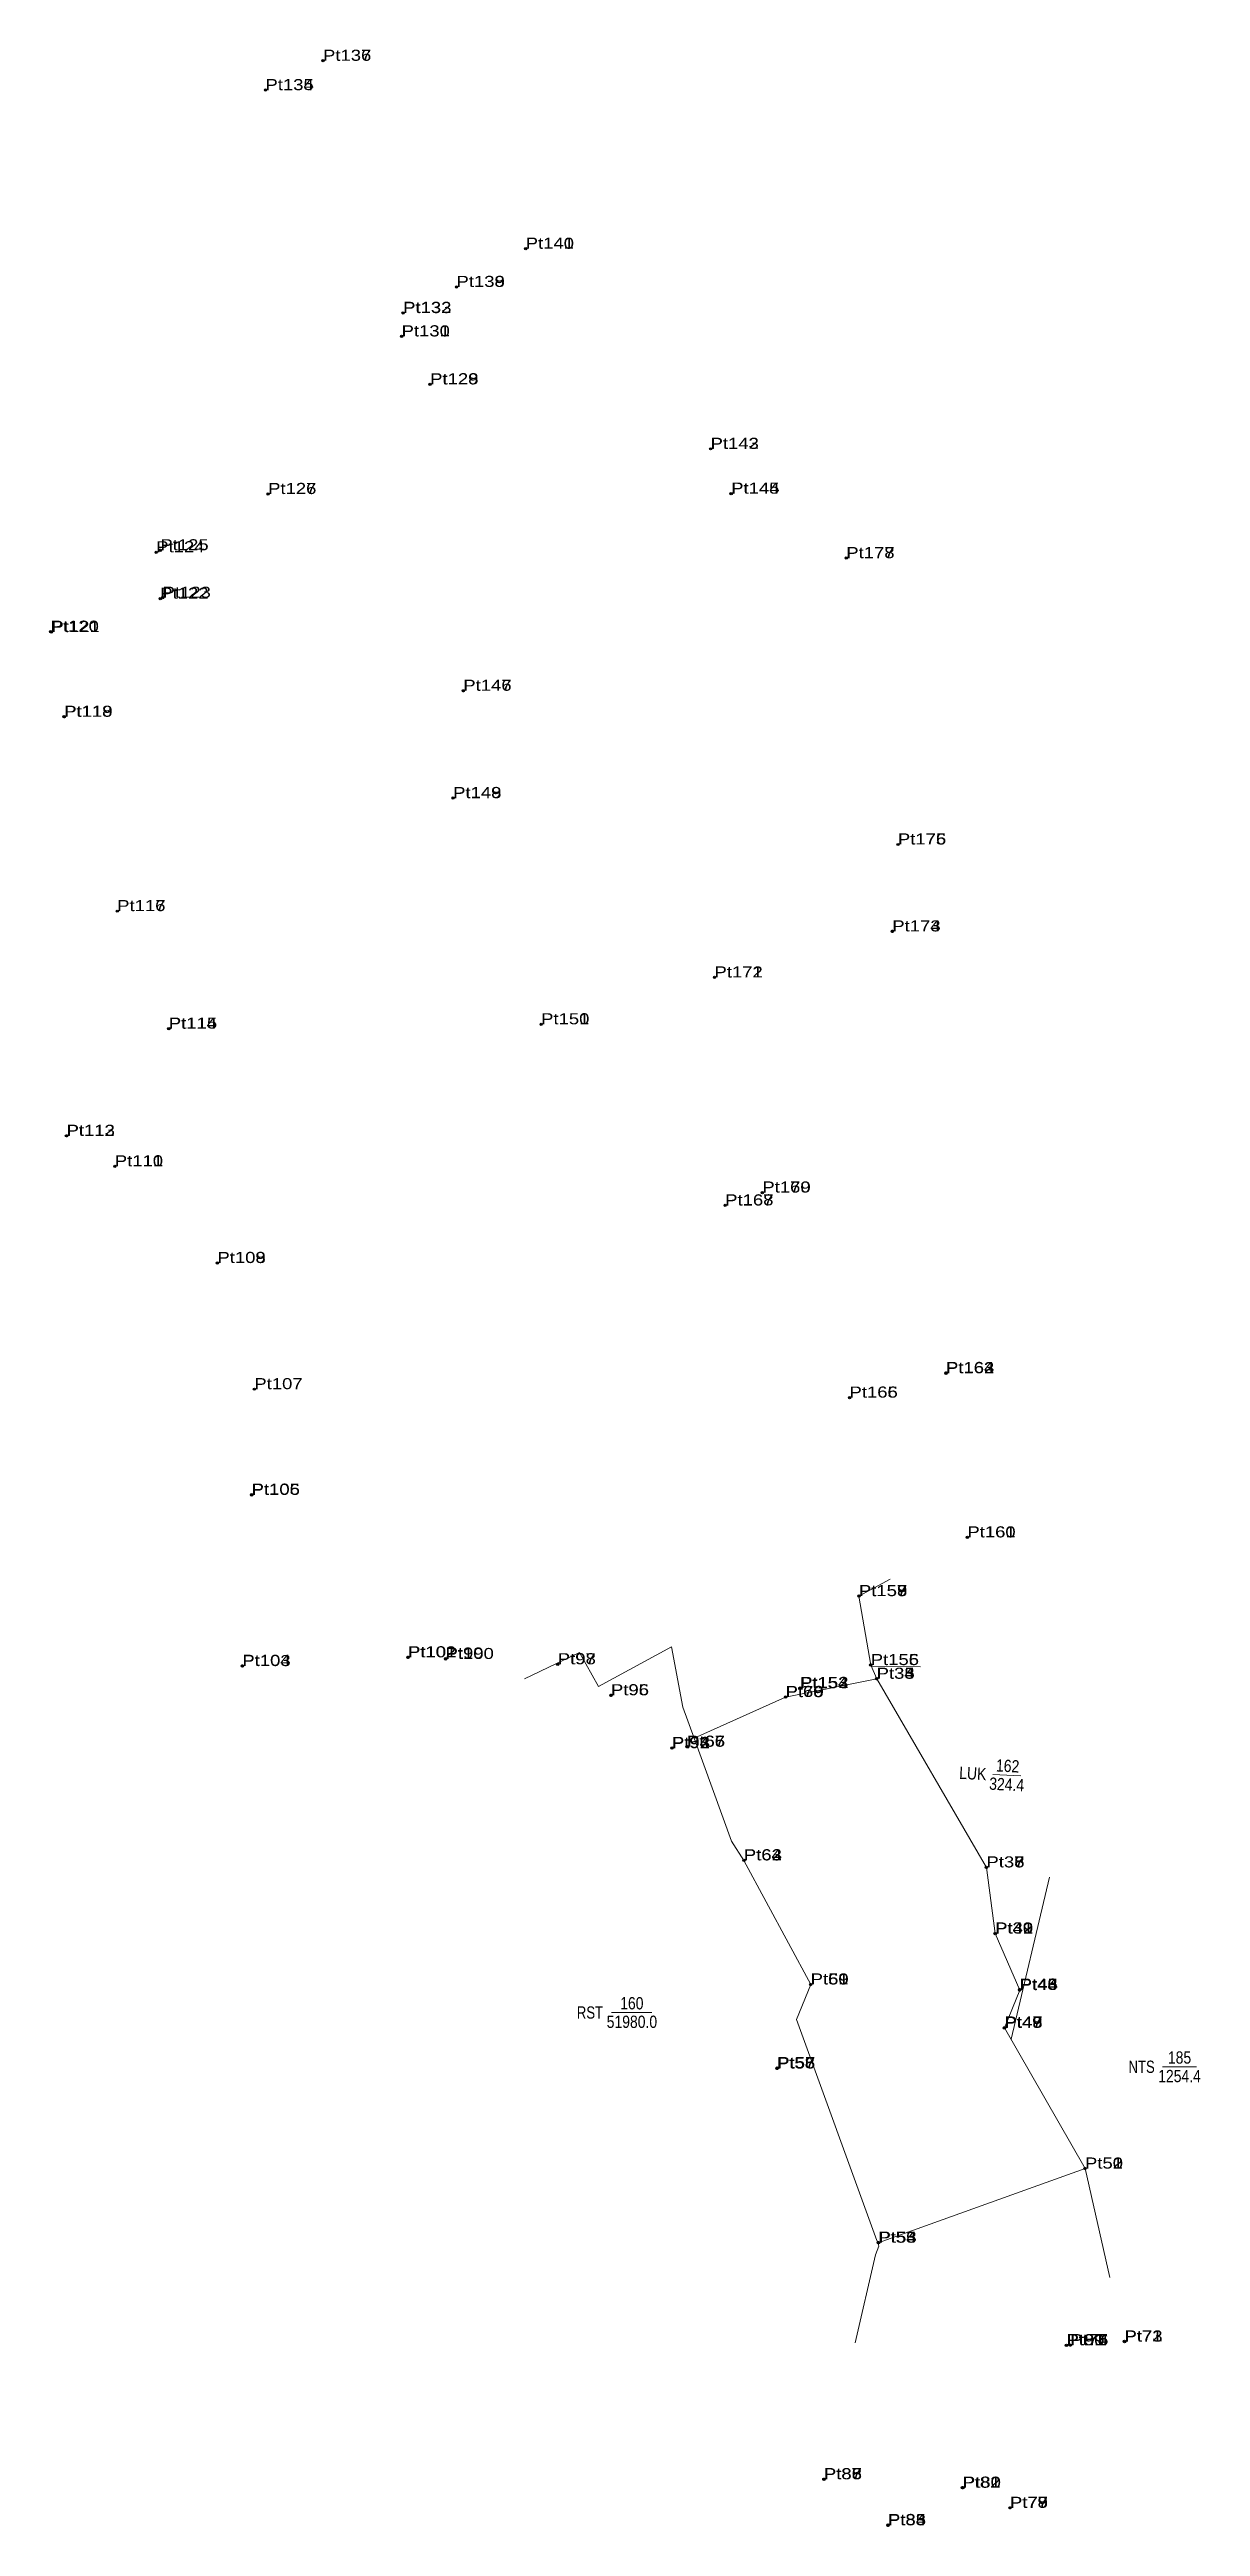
# Model space of a CAD drawing. Header units: metres. Extents: x 551622 to 551810, y 1839658 to 1840062.
import ezdxf
from ezdxf.enums import TextEntityAlignment as Align

# ---------------------------------------------------------------- set-up
doc = ezdxf.new("R2010")
doc.units = ezdxf.units.M
doc.header["$LTSCALE"] = 0.72
doc.header["$PDMODE"] = 32
doc.header["$PDSIZE"] = 0.36
for name, color, linetype, lineweight in [('10', 7, 'Continuous', 13), ('13', 7, 'Continuous', 13), ('16', 7, 'Continuous', 13)]:
    doc.layers.add(name, color=color, linetype=linetype, lineweight=lineweight)
doc.layers.add('12', color=7, linetype='Continuous')
doc.layers.add('7', color=7, linetype='Continuous')

msp = doc.modelspace()

# ---------------------------------------------------------------- linework, layer by layer
at = {"layer": '10'}
msp.add_line((551756.18, 1839798.47), (551764.17, 1839798.4), dxfattribs=at)
msp.add_lwpolyline([(551757.04, 1839796.49), (551774.93, 1839765.75), (551776.36, 1839754.99), (551780.36, 1839745.76), (551777.89, 1839739.63), (551790.98, 1839716.69), (551757.28, 1839704.61), (551757.09, 1839704.95), (551743.98, 1839740.96), (551746.29, 1839746.68), (551735.4, 1839766.89), (551733.38, 1839770.05), (551727.28, 1839786.83), (551742.21, 1839793.49)], close=True, dxfattribs=at)
at = {"layer": '13'}
for p, q in [((551775.98, 1839780.9), (551780.5, 1839780.66)), ((551713.86, 1839742.11), (551720.43, 1839742.11)), ((551803.61, 1839733.27), (551809.13, 1839733.27))]:
    msp.add_line(p, q, dxfattribs=at)
at = {"layer": '16'}
for p, q in [((551778.94, 1839737.79), (551785.22, 1839764.16)), ((551790.98, 1839716.68), (551795.04, 1839698.94)), ((551757.26, 1839704.49), (551757.28, 1839704.61)), ((551753.55, 1839688.31), (551756.84, 1839702.65))]:
    msp.add_line(p, q, dxfattribs=at)
for points in [[(551757.04, 1839796.49), (551756.07, 1839798.71), (551754.14, 1839809.94), (551759.24, 1839812.69)], [(551699.66, 1839796.49), (551708.61, 1839800.74), (551711.73, 1839795.23), (551723.63, 1839801.66), (551725.44, 1839791.87), (551727.28, 1839786.83)], [(551757.26, 1839704.49), (551757.41, 1839704.07), (551756.84, 1839702.65)]]:
    msp.add_lwpolyline(points, dxfattribs=at)
at = {"layer": '7'}
for p in [(551666.84, 1840060.08), (551666.84, 1840060.07), (551657.46, 1840055.3), (551657.46, 1840055.28), (551699.86, 1840029.47), (551699.86, 1840029.45), (551688.58, 1840023.24), (551688.59, 1840023.23), (551679.87, 1840019.01), (551679.9, 1840018.97), (551679.64, 1840015.19), (551679.64, 1840015.17), (551684.28, 1840007.35), (551684.3, 1840007.38), (551729.97, 1839996.85), (551729.99, 1839996.86), (551657.89, 1839989.51), (551657.89, 1839989.49), (551733.32, 1839989.55), (551733.35, 1839989.56), (551639.66, 1839980.01), (551640.34, 1839980.33), (551752.09, 1839979.06), (551752.09, 1839979.04), (551640.32, 1839972.46), (551640.7, 1839972.6), (551622.46, 1839967.07), (551622.59, 1839967), (551689.69, 1839957.44), (551689.7, 1839957.43), (551624.64, 1839953.21), (551624.7, 1839953.2), (551688.03, 1839939.97), (551688.04, 1839939.94), (551760.49, 1839932.4), (551760.51, 1839932.4), (551633.3, 1839921.54), (551633.31, 1839921.54), (551759.58, 1839918.25), (551759.59, 1839918.24), (551730.61, 1839910.73), (551730.62, 1839910.74), (551641.69, 1839902.38), (551641.73, 1839902.41), (551702.37, 1839903.11), (551702.37, 1839903.1), (551625.03, 1839884.93), (551625.08, 1839884.94), (551632.91, 1839879.97), (551632.92, 1839879.96), (551732.36, 1839873.61), (551732.36, 1839873.58), (551738.41, 1839875.69), (551738.42, 1839875.7), (551649.63, 1839864.23), (551649.64, 1839864.21), (551768.33, 1839846.28), (551768.33, 1839846.25), (551768.34, 1839846.3), (551655.65, 1839843.66), (551752.61, 1839842.29), (551752.62, 1839842.29), (551655.2, 1839826.43), (551655.21, 1839826.47), (551771.81, 1839819.51), (551771.83, 1839819.52), (551754.14, 1839809.94), (551754.15, 1839809.95), (551754.16, 1839809.94), (551680.66, 1839799.97), (551680.71, 1839799.98), (551686.8, 1839799.78), (551686.8, 1839799.7), (551653.69, 1839798.59), (551653.7, 1839798.55), (551705.07, 1839798.84), (551705.1, 1839798.85), (551756.07, 1839798.72), (551756.07, 1839798.71), (551757.03, 1839796.48), (551757.04, 1839796.49), (551713.73, 1839793.79), (551713.76, 1839793.79), (551742.18, 1839793.51), (551742.19, 1839793.52), (551742.21, 1839793.49), (551744.53, 1839794.93), (551744.55, 1839794.96), (551744.59, 1839794.99), (551723.68, 1839785.22), (551723.68, 1839785.21), (551723.69, 1839785.17), (551726.13, 1839785.43), (551726.14, 1839785.42), (551726.15, 1839785.41), (551735.39, 1839766.93), (551735.39, 1839766.9), (551735.41, 1839766.89), (551774.92, 1839765.75), (551774.93, 1839765.75), (551776.32, 1839754.99), (551776.34, 1839754.99), (551776.35, 1839754.98), (551776.36, 1839754.96), (551746.28, 1839746.68), (551746.29, 1839746.68), (551780.33, 1839745.84), (551780.33, 1839745.79), (551780.34, 1839745.82), (551780.36, 1839745.76), (551777.84, 1839739.6), (551777.87, 1839739.67), (551777.89, 1839739.63), (551740.78, 1839733.02), (551740.83, 1839732.98), (551740.85, 1839733.06), (551790.97, 1839716.69), (551790.98, 1839716.69), (551757.29, 1839704.61), (551757.35, 1839704.61), (551757.36, 1839704.61), (551787.95, 1839687.92), (551787.95, 1839687.89), (551787.99, 1839687.89), (551788.57, 1839687.91), (551788.6, 1839687.92), (551797.4, 1839688.53), (551797.41, 1839688.52), (551797.43, 1839688.49), (551748.42, 1839666.08), (551748.43, 1839666.09), (551748.46, 1839666.06), (551771, 1839664.69), (551771.04, 1839664.7), (551771.09, 1839664.7), (551758.87, 1839658.56), (551758.88, 1839658.62), (551758.89, 1839658.57), (551778.73, 1839661.42), (551778.77, 1839661.41)]:
    msp.add_point(p, dxfattribs=at)

# ---------------------------------------------------------------- texts
at = {"layer": '12', "width": 1.25}
for s, p in [('Pt137', (551666.84, 1840060.08)), ('Pt136', (551666.84, 1840060.07)), ('Pt135', (551657.46, 1840055.3)), ('Pt134', (551657.46, 1840055.28)), ('Pt140', (551699.86, 1840029.45)), ('Pt141', (551699.86, 1840029.47)), ('Pt138', (551688.58, 1840023.24)), ('Pt139', (551688.59, 1840023.23)), ('Pt132', (551679.88, 1840019.01)), ('Pt133', (551679.9, 1840018.97)), ('Pt131', (551679.64, 1840015.19)), ('Pt130', (551679.64, 1840015.17)), ('Pt129', (551684.28, 1840007.35)), ('Pt128', (551684.3, 1840007.38)), ('Pt143', (551729.97, 1839996.84)), ('Pt142', (551729.99, 1839996.86)), ('Pt127', (551657.89, 1839989.51)), ('Pt126', (551657.89, 1839989.49)), ('Pt145', (551733.32, 1839989.55)), ('Pt144', (551733.35, 1839989.56)), ('Pt124', (551639.66, 1839980.01)), ('Pt125', (551640.34, 1839980.33)), ('Pt178', (551752.09, 1839979.04)), ('Pt177', (551752.09, 1839979.06)), ('Pt122', (551640.32, 1839972.46)), ('Pt123', (551640.7, 1839972.6)), ('Pt120', (551622.46, 1839967.07)), ('Pt121', (551622.59, 1839967)), ('Pt147', (551689.69, 1839957.44)), ('Pt146', (551689.7, 1839957.44)), ('Pt118', (551624.64, 1839953.21)), ('Pt119', (551624.7, 1839953.2)), ('Pt149', (551688.03, 1839939.97)), ('Pt148', (551688.04, 1839939.94)), ('Pt175', (551760.48, 1839932.4)), ('Pt176', (551760.51, 1839932.4)), ('Pt116', (551633.3, 1839921.54)), ('Pt117', (551633.31, 1839921.54)), ('Pt174', (551759.58, 1839918.24)), ('Pt173', (551759.59, 1839918.24)), ('Pt172', (551730.61, 1839910.73)), ('Pt171', (551730.62, 1839910.74)), ('Pt150', (551702.37, 1839903.11)), ('Pt151', (551702.37, 1839903.1)), ('Pt114', (551641.69, 1839902.38)), ('Pt115', (551641.73, 1839902.41)), ('Pt112', (551625.03, 1839884.93)), ('Pt113', (551625.08, 1839884.94)), ('Pt110', (551632.91, 1839879.97)), ('Pt111', (551632.92, 1839879.96)), ('Pt169', (551738.41, 1839875.69)), ('Pt170', (551738.42, 1839875.7)), ('Pt168', (551732.36, 1839873.61)), ('Pt167', (551732.36, 1839873.58)), ('Pt109', (551649.63, 1839864.23)), ('Pt108', (551649.64, 1839864.21)), ('Pt107', (551655.65, 1839843.66)), ('Pt163', (551768.33, 1839846.28)), ('Pt162', (551768.33, 1839846.25)), ('Pt164', (551768.34, 1839846.3)), ('Pt166', (551752.61, 1839842.29)), ('Pt165', (551752.62, 1839842.29)), ('Pt106', (551655.2, 1839826.43)), ('Pt105', (551655.21, 1839826.48)), ('Pt160', (551771.81, 1839819.51)), ('Pt161', (551771.83, 1839819.52)), ('Pt157', (551754.14, 1839809.94)), ('Pt158', (551754.16, 1839809.95)), ('Pt159', (551754.16, 1839809.94)), ('Pt104', (551653.69, 1839798.59)), ('Pt103', (551653.7, 1839798.55)), ('Pt102', (551680.66, 1839799.97)), ('Pt101', (551680.71, 1839799.98)), ('Pt99', (551686.8, 1839799.78)), ('Pt100', (551686.8, 1839799.7)), ('Pt97', (551705.07, 1839798.84)), ('Pt98', (551705.1, 1839798.85)), ('Pt156', (551756.07, 1839798.72)), ('Pt155', (551756.07, 1839798.71)), ('Pt154', (551744.53, 1839794.93)), ('Pt153', (551744.55, 1839794.96)), ('Pt152', (551744.59, 1839794.99)), ('Pt33', (551757.03, 1839796.48)), ('Pt34', (551757.04, 1839796.49)), ('Pt35', (551757.04, 1839796.49)), ('Pt95', (551713.74, 1839793.8)), ('Pt96', (551713.76, 1839793.79)), ('Pt69', (551742.18, 1839793.51)), ('Pt68', (551742.19, 1839793.52)), ('Pt70', (551742.21, 1839793.49)), ('Pt94', (551723.68, 1839785.22)), ('Pt93', (551723.68, 1839785.21)), ('Pt92', (551723.69, 1839785.17)), ('Pt66', (551726.13, 1839785.42)), ('Pt67', (551726.14, 1839785.42)), ('Pt65', (551726.16, 1839785.41)), ('Pt64', (551735.39, 1839766.9)), ('Pt62', (551735.4, 1839766.92)), ('Pt63', (551735.4, 1839766.89)), ('Pt37', (551774.92, 1839765.75)), ('Pt36', (551774.93, 1839765.75)), ('Pt38', (551774.93, 1839765.75)), ('Pt39', (551776.32, 1839754.99)), ('Pt40', (551776.34, 1839754.98)), ('Pt41', (551776.35, 1839754.98)), ('Pt42', (551776.36, 1839754.96)), ('Pt59', (551746.28, 1839746.68)), ('Pt60', (551746.28, 1839746.68)), ('Pt61', (551746.29, 1839746.68)), ('Pt46', (551780.33, 1839745.84)), ('Pt43', (551780.33, 1839745.79)), ('Pt45', (551780.34, 1839745.82)), ('Pt44', (551780.36, 1839745.76)), ('Pt49', (551777.84, 1839739.6)), ('Pt47', (551777.87, 1839739.67)), ('Pt48', (551777.89, 1839739.63)), ('Pt58', (551740.78, 1839733.02)), ('Pt56', (551740.83, 1839732.98)), ('Pt57', (551740.85, 1839733.06)), ('Pt52', (551790.98, 1839716.69)), ('Pt50', (551790.98, 1839716.68)), ('Pt51', (551790.98, 1839716.69)), ('Pt55', (551757.28, 1839704.61)), ('Pt54', (551757.35, 1839704.61)), ('Pt53', (551757.36, 1839704.61)), ('Pt89', (551787.95, 1839687.92)), ('Pt90', (551787.95, 1839687.89)), ('Pt91', (551787.99, 1839687.89)), ('Pt74', (551788.57, 1839687.91)), ('Pt76', (551788.6, 1839687.92)), ('Pt75', (551788.6, 1839687.92)), ('Pt71', (551797.4, 1839688.53)), ('Pt72', (551797.41, 1839688.52)), ('Pt73', (551797.43, 1839688.49)), ('Pt87', (551748.42, 1839666.08)), ('Pt86', (551748.43, 1839666.09)), ('Pt88', (551748.46, 1839666.06)), ('Pt82', (551771, 1839664.69)), ('Pt81', (551771.04, 1839664.7)), ('Pt80', (551771.09, 1839664.7)), ('Pt78', (551778.73, 1839661.42)), ('Pt79', (551778.73, 1839661.42)), ('Pt77', (551778.77, 1839661.41)), ('Pt83', (551758.87, 1839658.56)), ('Pt85', (551758.88, 1839658.62)), ('Pt84', (551758.89, 1839658.57))]:
    msp.add_text(s, height=1.8, dxfattribs=at).set_placement(p)
at = {"layer": '13', "width": 0.85}
msp.add_text('LUK ', height=2, rotation=356.98, dxfattribs=at).set_placement((551775.49, 1839779.92), align=Align.RIGHT)
for s, p in [('324.4', (551778.17, 1839778.27)), ('162', (551778.33, 1839781.29))]:
    msp.add_text(s, height=2, rotation=356.98, dxfattribs=at).set_placement(p, align=Align.CENTER)
for s, p in [('160', (551717.15, 1839742.62)), ('51980.0', (551717.16, 1839739.6)), ('185', (551806.38, 1839733.78)), ('1254.4', (551806.38, 1839730.76))]:
    msp.add_text(s, height=2, dxfattribs=at).set_placement(p, align=Align.CENTER)
at = {"layer": '13', "width": 0.8}
for s, p in [('RST ', (551713.06, 1839741.11)), ('NTS ', (551802.94, 1839732.27))]:
    msp.add_text(s, height=2, dxfattribs=at).set_placement(p, align=Align.RIGHT)

doc.saveas('drawing.dxf')
